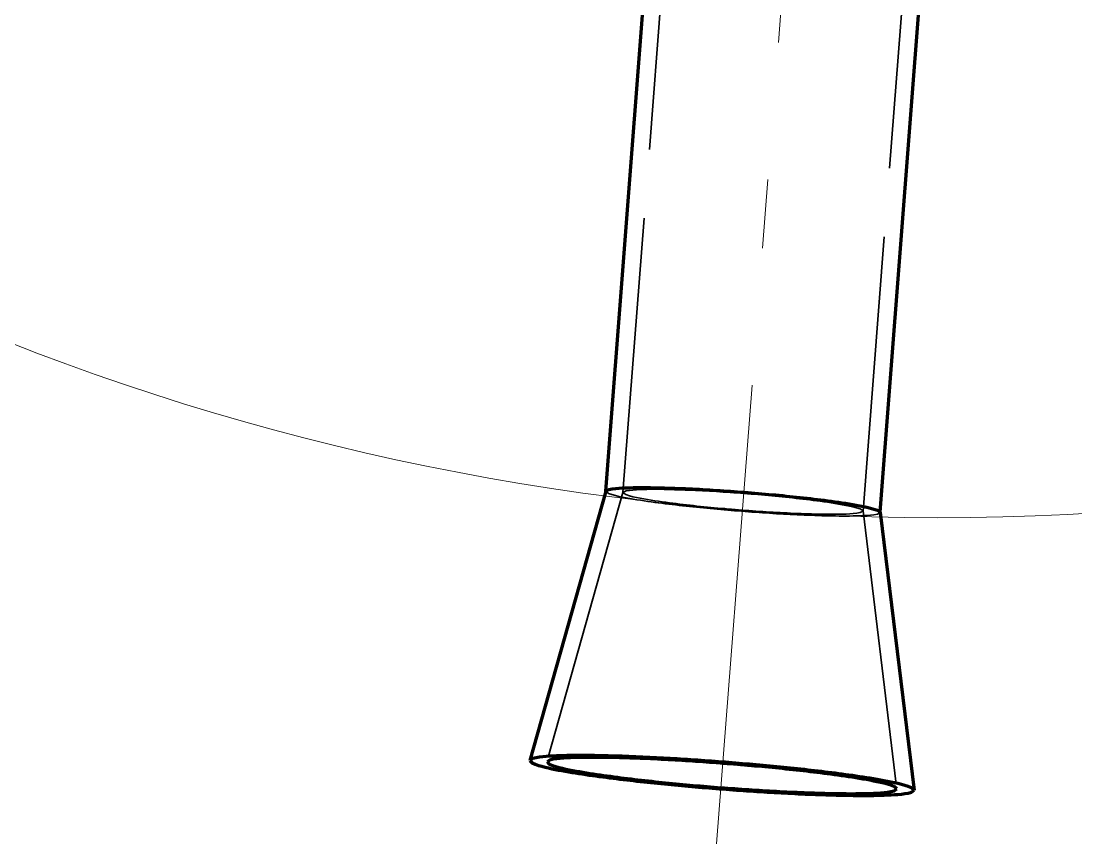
# Model space of a CAD drawing. Header units: millimetres. Extents: x 0 to 2382, y 0 to 420.
# Drawn here: x 247.8 to 263.13, y 217.5 to 229.47 of the extents above; entities that cross this region are included whole.
import ezdxf

# ---------------------------------------------------------------- set-up
doc = ezdxf.new("R2010")
doc.units = ezdxf.units.MM
doc.linetypes.add('IRAM-E-TRAZOS', pattern=[5, 4, -1])
doc.linetypes.add('IRAM-F-TRAZO-PUNTO', pattern=[20, 15, -2, 1, -2])
for name, color, linetype, lineweight in [('01-VISIBLE', 7, 'CONTINUOUS', 70), ('02-OCULTA', 4, 'IRAM-E-TRAZOS', 35), ('03-EJE', 1, 'IRAM-F-TRAZO-PUNTO', 18), ('08-FINA', 5, 'CONTINUOUS', 18)]:
    doc.layers.add(name, color=color, linetype=linetype, lineweight=lineweight)

msp = doc.modelspace()

# ---------------------------------------------------------------- linework, layer by layer
at = {"layer": '01-VISIBLE'}
for p, q in [((256.295, 222.633), (258.903, 256.449)), ((260.283, 222.325), (262.891, 256.141)), ((256.295, 222.634), (255.191, 218.717)), ((260.283, 222.326), (260.774, 218.287))]:
    msp.add_line(p, q, dxfattribs=at)
for points in [[(256.295, 222.634), (256.339, 222.657), (256.388, 222.666), (256.439, 222.672), (256.489, 222.676), (256.54, 222.679), (256.59, 222.681), (256.641, 222.683), (256.692, 222.684), (256.742, 222.685), (256.793, 222.685), (256.844, 222.685), (256.894, 222.685), (256.945, 222.684), (256.996, 222.683), (257.046, 222.682), (257.097, 222.681), (257.148, 222.68), (257.198, 222.678), (257.249, 222.677), (257.299, 222.675), (257.35, 222.673), (257.401, 222.671), (257.451, 222.669), (257.502, 222.666), (257.553, 222.664), (257.603, 222.661), (257.654, 222.659), (257.704, 222.656), (257.755, 222.653), (257.805, 222.65), (257.856, 222.647), (257.907, 222.644), (257.957, 222.641), (258.008, 222.638), (258.058, 222.634), (258.109, 222.631), (258.159, 222.627), (258.21, 222.623), (258.26, 222.62), (258.311, 222.616), (258.361, 222.612), (258.412, 222.608), (258.462, 222.603), (258.513, 222.599), (258.563, 222.595), (258.614, 222.591), (258.664, 222.586), (258.715, 222.581), (258.765, 222.577), (258.816, 222.572), (258.866, 222.567), (258.917, 222.562), (258.967, 222.557), (259.017, 222.552), (259.068, 222.546), (259.118, 222.541), (259.168, 222.536), (259.219, 222.53), (259.269, 222.524), (259.319, 222.518), (259.37, 222.512), (259.42, 222.506), (259.47, 222.5), (259.521, 222.493), (259.571, 222.486)], [(256.295, 222.632), (256.295, 222.632), (256.295, 222.632), (256.295, 222.633), (256.295, 222.633), (256.295, 222.633), (256.295, 222.634)], [(259.571, 222.486), (259.623, 222.479), (259.675, 222.472), (259.727, 222.464), (259.779, 222.456), (259.831, 222.448), (259.883, 222.439), (259.935, 222.43), (259.987, 222.421), (260.039, 222.41), (260.09, 222.399), (260.141, 222.387), (260.192, 222.373), (260.242, 222.356), (260.283, 222.326)], [(260.283, 222.326), (260.283, 222.326), (260.283, 222.325), (260.283, 222.325), (260.283, 222.325), (260.283, 222.324), (260.283, 222.324)], [(259.777, 218.511), (259.727, 218.518), (259.677, 218.524), (259.628, 218.531), (259.578, 218.537), (259.528, 218.543), (259.478, 218.549), (259.429, 218.555), (259.379, 218.561), (259.329, 218.567), (259.279, 218.573), (259.229, 218.578), (259.18, 218.584), (259.13, 218.589), (259.08, 218.595), (259.03, 218.6), (258.98, 218.605), (258.93, 218.61), (258.881, 218.615), (258.831, 218.62), (258.781, 218.625), (258.731, 218.63), (258.681, 218.635), (258.631, 218.639), (258.581, 218.644), (258.531, 218.649), (258.481, 218.653), (258.432, 218.658), (258.382, 218.662), (258.332, 218.666), (258.282, 218.67), (258.232, 218.675), (258.182, 218.679), (258.132, 218.683), (258.082, 218.687), (258.032, 218.691), (257.982, 218.695), (257.932, 218.698), (257.882, 218.702), (257.832, 218.706), (257.782, 218.709), (257.732, 218.713), (257.682, 218.717), (257.632, 218.72), (257.582, 218.723), (257.532, 218.727), (257.482, 218.73), (257.432, 218.733), (257.382, 218.736), (257.332, 218.739), (257.282, 218.742), (257.232, 218.745), (257.182, 218.748), (257.132, 218.751), (257.082, 218.753), (257.032, 218.756), (256.982, 218.758), (256.932, 218.761), (256.882, 218.763), (256.832, 218.766), (256.782, 218.768), (256.732, 218.77), (256.682, 218.772), (256.631, 218.774), (256.581, 218.776), (256.531, 218.778), (256.481, 218.779), (256.431, 218.781), (256.381, 218.782), (256.331, 218.784), (256.281, 218.785), (256.231, 218.786), (256.181, 218.787), (256.131, 218.788), (256.08, 218.788), (256.03, 218.789), (255.98, 218.789), (255.93, 218.789), (255.88, 218.789), (255.83, 218.789), (255.78, 218.788), (255.73, 218.788), (255.68, 218.787), (255.629, 218.785), (255.579, 218.783), (255.529, 218.781), (255.479, 218.778), (255.429, 218.774), (255.379, 218.77), (255.33, 218.764), (255.28, 218.756), (255.232, 218.744), (255.191, 218.717)], [(255.191, 218.717), (255.222, 218.682), (255.267, 218.662), (255.315, 218.646), (255.363, 218.633), (255.412, 218.62), (255.46, 218.609), (255.509, 218.598), (255.558, 218.588), (255.607, 218.579), (255.657, 218.57), (255.706, 218.561), (255.755, 218.552), (255.804, 218.544), (255.854, 218.536), (255.903, 218.529), (255.953, 218.521), (256.002, 218.514), (256.052, 218.506), (256.101, 218.499), (256.151, 218.492), (256.2, 218.486), (256.25, 218.479), (256.3, 218.473), (256.349, 218.466), (256.399, 218.46), (256.448, 218.454), (256.498, 218.448), (256.548, 218.442), (256.598, 218.436), (256.647, 218.43), (256.697, 218.425), (256.747, 218.419), (256.796, 218.414), (256.846, 218.408), (256.896, 218.403), (256.946, 218.398), (256.995, 218.392), (257.045, 218.387), (257.095, 218.382), (257.145, 218.377), (257.194, 218.372), (257.244, 218.368), (257.294, 218.363), (257.344, 218.358), (257.394, 218.354), (257.444, 218.349), (257.493, 218.345), (257.543, 218.34), (257.593, 218.336), (257.643, 218.331), (257.693, 218.327), (257.743, 218.323), (257.792, 218.319), (257.842, 218.315), (257.892, 218.311), (257.942, 218.307), (257.992, 218.303), (258.042, 218.299), (258.092, 218.296), (258.142, 218.292), (258.192, 218.288), (258.241, 218.285), (258.291, 218.281), (258.341, 218.278), (258.391, 218.275), (258.441, 218.271), (258.491, 218.268), (258.541, 218.265), (258.591, 218.262), (258.641, 218.259), (258.691, 218.256), (258.741, 218.253), (258.791, 218.25), (258.841, 218.248), (258.891, 218.245), (258.941, 218.242), (258.991, 218.24), (259.04, 218.237), (259.09, 218.235), (259.14, 218.233), (259.19, 218.23), (259.24, 218.228), (259.29, 218.226), (259.34, 218.224), (259.39, 218.223), (259.44, 218.221), (259.49, 218.219), (259.54, 218.218), (259.59, 218.216), (259.64, 218.215), (259.69, 218.214), (259.74, 218.213), (259.79, 218.212), (259.841, 218.211), (259.891, 218.21), (259.941, 218.21), (259.991, 218.209), (260.041, 218.209), (260.091, 218.209), (260.141, 218.21), (260.191, 218.21), (260.241, 218.211), (260.291, 218.212), (260.341, 218.214), (260.391, 218.216), (260.441, 218.218), (260.491, 218.221), (260.541, 218.225), (260.59, 218.229), (260.64, 218.236), (260.689, 218.244), (260.738, 218.257), (260.774, 218.287)], [(259.616, 218.51), (259.566, 218.517), (259.516, 218.523), (259.466, 218.53), (259.416, 218.536), (259.365, 218.542), (259.315, 218.548), (259.265, 218.554), (259.215, 218.56), (259.165, 218.566), (259.114, 218.572), (259.064, 218.577), (259.014, 218.583), (258.963, 218.588), (258.913, 218.593), (258.863, 218.599), (258.812, 218.604), (258.762, 218.609), (258.712, 218.614), (258.661, 218.619), (258.611, 218.623), (258.561, 218.628), (258.51, 218.633), (258.46, 218.637), (258.41, 218.642), (258.359, 218.646), (258.309, 218.651), (258.258, 218.655), (258.208, 218.659), (258.157, 218.663), (258.107, 218.667), (258.057, 218.671), (258.006, 218.675), (257.956, 218.679), (257.905, 218.683), (257.855, 218.687), (257.804, 218.69), (257.754, 218.694), (257.703, 218.698), (257.653, 218.701), (257.603, 218.704), (257.552, 218.708), (257.502, 218.711), (257.451, 218.714), (257.401, 218.717), (257.35, 218.72), (257.3, 218.723), (257.249, 218.726), (257.199, 218.729), (257.148, 218.731), (257.098, 218.734), (257.047, 218.737), (256.996, 218.739), (256.946, 218.741), (256.895, 218.744), (256.845, 218.746), (256.794, 218.748), (256.744, 218.75), (256.693, 218.752), (256.643, 218.753), (256.592, 218.755), (256.542, 218.756), (256.491, 218.758), (256.44, 218.759), (256.39, 218.76), (256.339, 218.761), (256.289, 218.762), (256.238, 218.763), (256.188, 218.763), (256.137, 218.763), (256.086, 218.763), (256.036, 218.763), (255.985, 218.763), (255.935, 218.762), (255.884, 218.761), (255.833, 218.759), (255.783, 218.757), (255.732, 218.755), (255.682, 218.752), (255.631, 218.748), (255.581, 218.742), (255.531, 218.735), (255.482, 218.724), (255.44, 218.698)], [(255.44, 218.698), (255.472, 218.663), (255.519, 218.644), (255.567, 218.629), (255.616, 218.616), (255.665, 218.604), (255.714, 218.593), (255.764, 218.583), (255.813, 218.573), (255.863, 218.564), (255.913, 218.555), (255.962, 218.546), (256.012, 218.538), (256.062, 218.53), (256.112, 218.522), (256.162, 218.515), (256.212, 218.508), (256.262, 218.5), (256.312, 218.493), (256.362, 218.487), (256.412, 218.48), (256.462, 218.473), (256.512, 218.467), (256.562, 218.461), (256.612, 218.455), (256.662, 218.449), (256.712, 218.443), (256.762, 218.437), (256.813, 218.431), (256.863, 218.426), (256.913, 218.42), (256.963, 218.415), (257.013, 218.409), (257.063, 218.404), (257.114, 218.399), (257.164, 218.394), (257.214, 218.389), (257.264, 218.384), (257.315, 218.379), (257.365, 218.374), (257.415, 218.369), (257.465, 218.365), (257.516, 218.36), (257.566, 218.356), (257.616, 218.351), (257.667, 218.347), (257.717, 218.343), (257.767, 218.339), (257.817, 218.334), (257.868, 218.33), (257.918, 218.326), (257.968, 218.322), (258.019, 218.319), (258.069, 218.315), (258.119, 218.311), (258.17, 218.308), (258.22, 218.304), (258.27, 218.3), (258.321, 218.297), (258.371, 218.294), (258.422, 218.29), (258.472, 218.287), (258.522, 218.284), (258.573, 218.281), (258.623, 218.278), (258.673, 218.275), (258.724, 218.272), (258.774, 218.269), (258.825, 218.267), (258.875, 218.264), (258.925, 218.262), (258.976, 218.259), (259.026, 218.257), (259.077, 218.255), (259.127, 218.253), (259.178, 218.251), (259.228, 218.249), (259.278, 218.247), (259.329, 218.245), (259.379, 218.243), (259.43, 218.242), (259.48, 218.241), (259.531, 218.239), (259.581, 218.238), (259.632, 218.237), (259.682, 218.237), (259.733, 218.236), (259.783, 218.236), (259.834, 218.235), (259.884, 218.235), (259.935, 218.236), (259.985, 218.236), (260.036, 218.237), (260.086, 218.238), (260.136, 218.239), (260.187, 218.241), (260.237, 218.244), (260.288, 218.247), (260.338, 218.252), (260.388, 218.257), (260.438, 218.265), (260.487, 218.277), (260.524, 218.306)], [(260.524, 218.306), (260.486, 218.338), (260.437, 218.357), (260.387, 218.372), (260.337, 218.386), (260.286, 218.398), (260.235, 218.409), (260.184, 218.419), (260.132, 218.429), (260.081, 218.439), (260.029, 218.448), (259.978, 218.456), (259.926, 218.465), (259.875, 218.473), (259.823, 218.481), (259.772, 218.488), (259.72, 218.496), (259.668, 218.503), (259.616, 218.51)], [(260.774, 218.287), (260.736, 218.32), (260.689, 218.339), (260.639, 218.355), (260.59, 218.369), (260.54, 218.381), (260.489, 218.393), (260.439, 218.404), (260.388, 218.414), (260.337, 218.423), (260.287, 218.433), (260.236, 218.442), (260.185, 218.45), (260.134, 218.459), (260.083, 218.467), (260.032, 218.475), (259.981, 218.482), (259.93, 218.49), (259.879, 218.497), (259.828, 218.504), (259.777, 218.511)]]:
    msp.add_lwpolyline(points, dxfattribs=at)
at = {"layer": '02-OCULTA'}
for p, q in [((256.544, 222.612), (259.153, 256.43)), ((260.034, 222.343), (262.642, 256.16)), ((256.544, 222.614), (255.44, 218.698)), ((256.295, 222.632), (256.295, 222.633)), ((260.034, 222.345), (260.524, 218.306)), ((260.283, 222.324), (260.283, 222.325))]:
    msp.add_line(p, q, dxfattribs=at)
for points in [[(257.007, 222.469), (256.955, 222.477), (256.903, 222.484), (256.85, 222.492), (256.798, 222.5), (256.746, 222.508), (256.694, 222.517), (256.642, 222.526), (256.59, 222.535), (256.538, 222.545), (256.486, 222.556), (256.435, 222.569), (256.384, 222.583), (256.334, 222.6), (256.295, 222.632)], [(256.544, 222.614), (256.588, 222.636), (256.638, 222.644), (256.689, 222.649), (256.739, 222.653), (256.789, 222.655), (256.84, 222.657), (256.891, 222.658), (256.941, 222.659), (256.992, 222.659), (257.042, 222.659), (257.093, 222.659), (257.143, 222.658), (257.194, 222.657), (257.244, 222.656), (257.295, 222.654), (257.345, 222.653), (257.396, 222.651), (257.446, 222.649), (257.497, 222.647), (257.547, 222.645), (257.598, 222.643), (257.648, 222.641), (257.699, 222.638), (257.749, 222.635), (257.8, 222.633), (257.85, 222.63), (257.901, 222.627), (257.951, 222.623), (258.002, 222.62), (258.052, 222.617), (258.103, 222.613), (258.153, 222.61), (258.203, 222.606), (258.254, 222.603), (258.304, 222.599), (258.355, 222.595), (258.405, 222.591), (258.455, 222.587), (258.506, 222.582), (258.556, 222.578), (258.607, 222.573), (258.657, 222.569), (258.707, 222.564), (258.758, 222.559), (258.808, 222.555), (258.858, 222.55), (258.908, 222.544), (258.959, 222.539), (259.009, 222.534), (259.059, 222.528), (259.11, 222.523), (259.16, 222.517), (259.21, 222.511), (259.26, 222.505), (259.31, 222.498), (259.36, 222.492), (259.411, 222.485)], [(256.544, 222.612), (256.544, 222.613), (256.544, 222.613), (256.544, 222.613), (256.544, 222.614), (256.544, 222.614), (256.544, 222.614)], [(257.167, 222.47), (257.114, 222.478), (257.061, 222.485), (257.007, 222.493), (256.954, 222.502), (256.901, 222.51), (256.848, 222.52), (256.795, 222.529), (256.742, 222.54), (256.689, 222.552), (256.637, 222.565), (256.586, 222.582), (256.544, 222.612)], [(260.283, 222.324), (260.241, 222.3), (260.191, 222.29), (260.141, 222.284), (260.091, 222.28), (260.04, 222.277), (259.989, 222.274), (259.939, 222.273), (259.888, 222.272), (259.837, 222.271), (259.787, 222.271), (259.736, 222.271), (259.685, 222.271), (259.635, 222.272), (259.584, 222.272), (259.533, 222.273), (259.482, 222.274), (259.432, 222.276), (259.381, 222.277), (259.33, 222.279), (259.28, 222.281), (259.229, 222.283), (259.179, 222.285), (259.128, 222.287), (259.077, 222.289), (259.027, 222.292), (258.976, 222.294), (258.925, 222.297), (258.875, 222.299), (258.824, 222.302), (258.773, 222.305), (258.723, 222.308), (258.672, 222.311), (258.622, 222.315), (258.571, 222.318), (258.521, 222.321), (258.47, 222.325), (258.419, 222.329), (258.369, 222.332), (258.318, 222.336), (258.268, 222.34), (258.217, 222.344), (258.167, 222.348), (258.116, 222.352), (258.066, 222.356), (258.015, 222.361), (257.965, 222.365), (257.914, 222.37), (257.864, 222.374), (257.813, 222.379), (257.763, 222.384), (257.712, 222.389), (257.662, 222.394), (257.611, 222.399), (257.561, 222.404), (257.511, 222.409), (257.46, 222.415), (257.41, 222.42), (257.359, 222.426), (257.309, 222.432), (257.259, 222.437), (257.208, 222.444), (257.158, 222.45), (257.108, 222.456), (257.057, 222.463), (257.007, 222.469)], [(260.034, 222.343), (259.991, 222.32), (259.941, 222.312), (259.891, 222.306), (259.841, 222.303), (259.79, 222.3), (259.739, 222.299), (259.689, 222.297), (259.638, 222.297), (259.588, 222.297), (259.537, 222.297), (259.487, 222.297), (259.436, 222.298), (259.385, 222.299), (259.335, 222.3), (259.284, 222.301), (259.234, 222.303), (259.183, 222.304), (259.133, 222.306), (259.082, 222.308), (259.032, 222.31), (258.981, 222.313), (258.93, 222.315), (258.88, 222.318), (258.829, 222.32), (258.779, 222.323), (258.728, 222.326), (258.678, 222.329), (258.627, 222.332), (258.577, 222.335), (258.527, 222.339), (258.476, 222.342), (258.426, 222.346), (258.375, 222.349), (258.325, 222.353), (258.274, 222.357), (258.224, 222.361), (258.173, 222.365), (258.123, 222.369), (258.073, 222.373), (258.022, 222.378), (257.972, 222.382), (257.921, 222.387), (257.871, 222.391), (257.821, 222.396), (257.77, 222.401), (257.72, 222.406), (257.67, 222.411), (257.619, 222.416), (257.569, 222.422), (257.519, 222.427), (257.469, 222.433), (257.418, 222.439), (257.368, 222.445), (257.318, 222.451), (257.268, 222.457), (257.218, 222.464), (257.167, 222.47)], [(259.411, 222.485), (259.464, 222.478), (259.517, 222.47), (259.57, 222.462), (259.623, 222.454), (259.676, 222.445), (259.729, 222.436), (259.782, 222.426), (259.835, 222.416), (259.887, 222.404), (259.939, 222.391), (259.991, 222.374), (260.034, 222.345)], [(260.034, 222.345), (260.034, 222.345), (260.034, 222.344), (260.034, 222.344), (260.034, 222.344), (260.034, 222.344), (260.034, 222.343)]]:
    msp.add_lwpolyline(points, dxfattribs=at)
at = {"layer": '03-EJE'}
msp.add_line((261.496, 264.053), (257.905, 217.505), dxfattribs=at)
at = {"layer": '08-FINA'}
msp.add_circle((261.112, 259.08), 36.833, dxfattribs=at)

doc.saveas('drawing.dxf')
